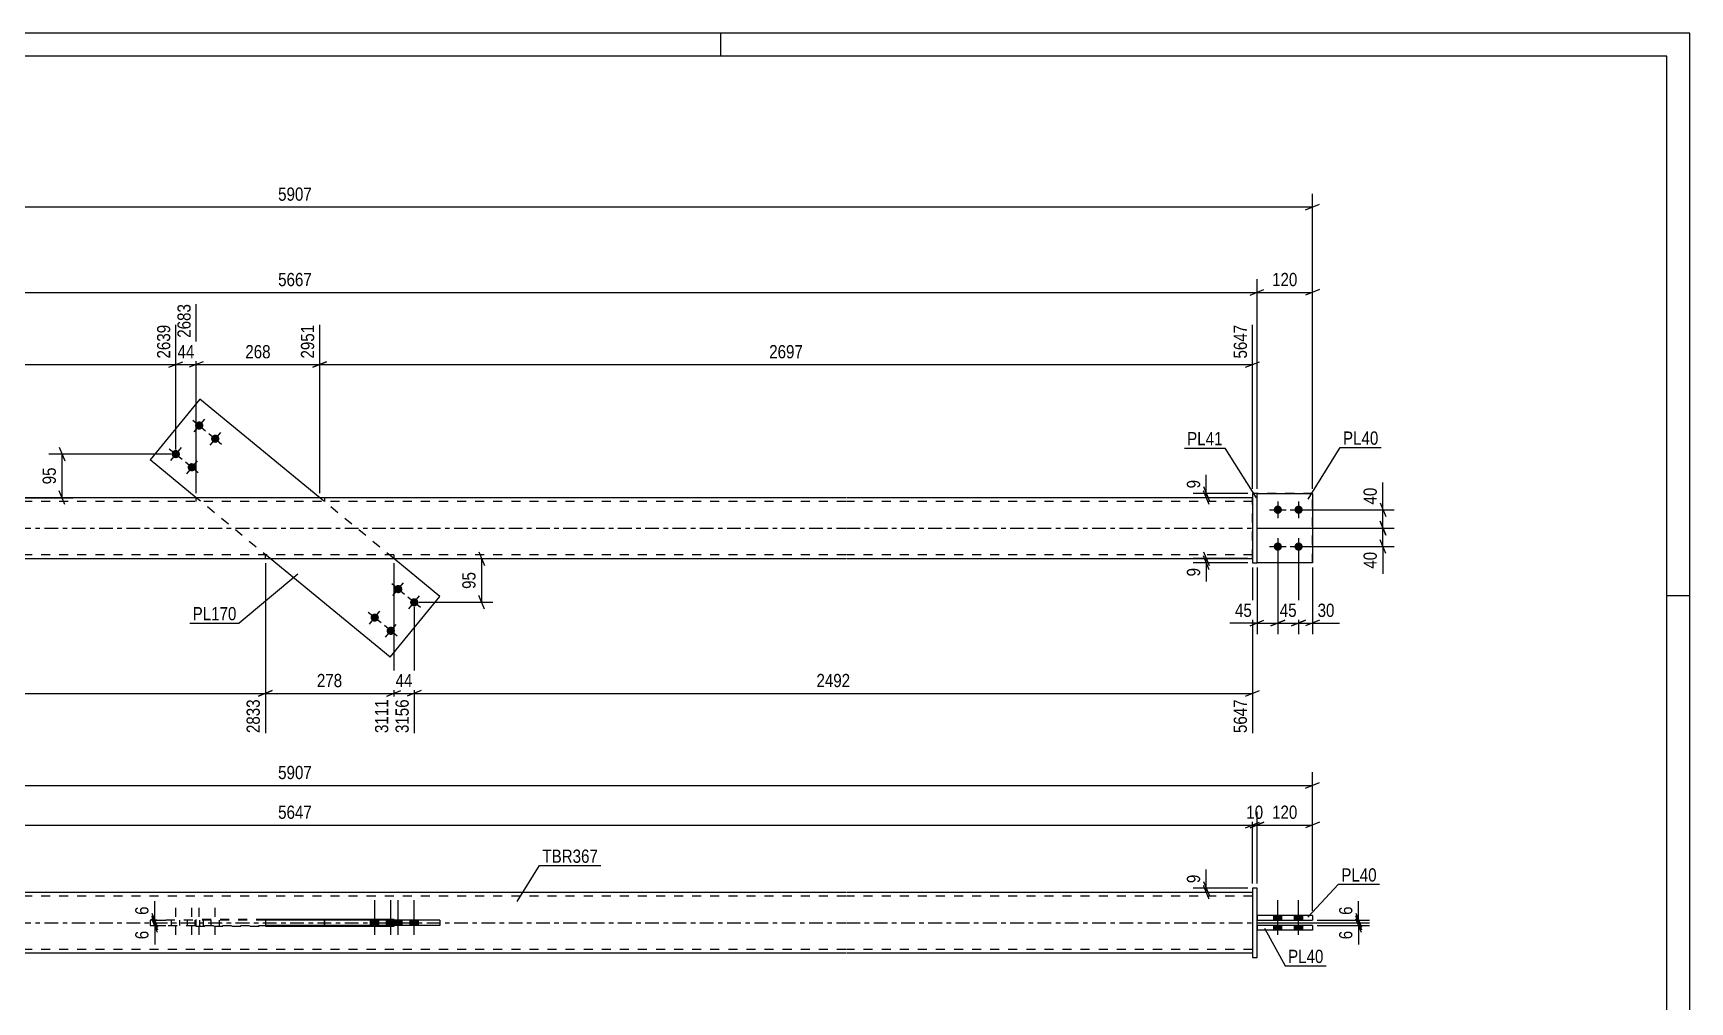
# Model space of a CAD drawing. Header units: millimetres. Extents: x 0 to 594, y 0 to 420.
# Drawn here: x 234.9 to 594, y 210 to 420 of the extents above; entities that cross this region are included whole.
import ezdxf

# ---------------------------------------------------------------- set-up
doc = ezdxf.new("R2010")
doc.units = ezdxf.units.MM
doc.linetypes.add('DXK_LINE_DOT2', pattern=[3.9198, 1.9599, -1.9599])
doc.linetypes.add('DXK_LINE_DOT3', pattern=[5.9187, 2.979, -0.9799, 0.9799, -0.9799])
doc.styles.add('Arial Narrow', font='ARIALN.TTF', dxfattribs={"height": 0.2})

# ---------------------------------------------------------------- blocks, each defined once
blk = doc.blocks.new('Unknown-580570331-1163')
at = {"color": 5, "linetype": 'Continuous'}
for p, q in [((594, 420), (0, 420)), ((384, 415), (384, 420)), ((594, 0), (594, 420)), ((589, 415), (5, 415)), ((589, 5), (589, 415)), ((594, 298), (589, 298))]:
    blk.add_line(p, q, dxfattribs=at)
blk = doc.blocks.new('Part-580570331-1994 - 1977')
at = {"color": 2, "linetype": 'Continuous'}
for p, q in [((512.2, 226.53), (500.2, 226.53)), ((500.2, 226.53), (500.2, 225.53)), ((512.2, 226.53), (512.2, 225.53)), ((512.2, 225.53), (500.2, 225.53))]:
    blk.add_line(p, q, dxfattribs=at)
blk = doc.blocks.new('Part-580570331-1989 - 1977')
at = {"color": 2, "linetype": 'Continuous'}
for p, q in [((411.1, 233.73), (172.29, 233.73)), ((499.2, 233.73), (411.2, 233.73)), ((285.27, 227.83), (285.27, 226.43)), ((313.21, 227.83), (285.27, 227.83)), ((285.27, 226.43), (313.21, 226.43)), ((298.12, 227.83), (298.12, 227.73)), ((298.12, 226.43), (298.12, 226.53)), ((313.21, 227.83), (313.21, 227.73)), ((313.21, 226.43), (313.21, 226.53)), ((411.1, 220.53), (172.29, 220.53)), ((499.2, 220.53), (411.2, 220.53))]:
    blk.add_line(p, q, dxfattribs=at)
at = {"color": 7, "linetype": 'DXK_LINE_DOT2'}
for p, q in [((499.2, 233.73), (499.2, 220.53)), ((411.1, 232.93), (172.29, 232.93)), ((499.2, 232.93), (411.2, 232.93)), ((270.18, 227.83), (270.18, 226.43)), ((285.27, 227.83), (270.18, 227.83)), ((270.18, 226.43), (285.27, 226.43)), ((298.12, 227.83), (298.12, 226.53)), ((298.12, 226.53), (298.12, 227.73)), ((313.21, 226.53), (313.21, 227.83)), ((313.21, 226.53), (313.21, 227.73)), ((411.1, 221.33), (172.29, 221.33)), ((499.2, 221.33), (411.2, 221.33))]:
    blk.add_line(p, q, dxfattribs=at)
at = {"color": 7, "linetype": 'DXK_LINE_DOT3'}
for p, q in [((172.29, 227.13), (411.1, 227.13)), ((411.2, 227.13), (499.2, 227.13))]:
    blk.add_line(p, q, dxfattribs=at)
blk = doc.blocks.new('Part-580570331-1999 - 1977')
at = {"color": 2, "linetype": 'Continuous'}
for p, q in [((500.2, 228.73), (500.2, 227.73)), ((512.2, 228.73), (500.2, 228.73)), ((500.2, 227.73), (512.2, 227.73)), ((512.2, 228.73), (512.2, 227.73))]:
    blk.add_line(p, q, dxfattribs=at)
blk = doc.blocks.new('Part-580570331-2000 - 1977')
at = {"color": 2, "linetype": 'Continuous'}
for p, q in [((499.2, 234.63), (499.2, 219.63)), ((500.2, 234.63), (499.2, 234.63)), ((500.2, 219.63), (500.2, 234.63)), ((499.2, 219.63), (500.2, 219.63))]:
    blk.add_line(p, q, dxfattribs=at)
blk = doc.blocks.new('Part-580570331-2016 - 1977')
at = {"color": 7, "linetype": 'DXK_LINE_DOT2'}
for p, q in [((285.27, 227.73), (260.29, 227.73)), ((260.29, 227.73), (260.29, 226.53)), ((260.29, 226.53), (312.3, 226.53)), ((271.09, 226.53), (271.09, 227.73))]:
    blk.add_line(p, q, dxfattribs=at)
at = {"color": 2, "linetype": 'Continuous'}
for p, q in [((323.1, 227.73), (285.27, 227.73)), ((323.1, 226.53), (285.27, 226.53)), ((312.3, 226.53), (312.3, 227.73)), ((323.1, 227.73), (323.1, 226.53))]:
    blk.add_line(p, q, dxfattribs=at)
blk = doc.blocks.new('Bolt-580570331-2017 - 1977')
at = {"linetype": 'Continuous'}
for points in [[(505.6, 228.73), (503.8, 228.73), (503.8, 227.73), (505.6, 227.73)], [(505.6, 228.73), (503.8, 228.73), (503.8, 227.73), (505.6, 227.73)], [(505.6, 226.53), (503.8, 226.53), (503.8, 225.53), (505.6, 225.53)], [(505.6, 226.53), (503.8, 226.53), (503.8, 225.53), (505.6, 225.53)], [(510.1, 228.73), (508.3, 228.73), (508.3, 227.73), (510.1, 227.73)], [(510.1, 228.73), (508.3, 228.73), (508.3, 227.73), (510.1, 227.73)], [(510.1, 226.53), (508.3, 226.53), (508.3, 225.53), (510.1, 225.53)], [(510.1, 226.53), (508.3, 226.53), (508.3, 225.53), (510.1, 225.53)]]:
    blk.add_hatch(color=1, dxfattribs=at).paths.add_polyline_path(points)
at = {"color": 1, "linetype": 'Continuous'}
for p, q in [((504.7, 224.53), (504.7, 232.03)), ((504.7, 224.53), (504.7, 232.03)), ((509.2, 224.53), (509.2, 232.03)), ((509.2, 224.53), (509.2, 232.03)), ((503.8, 227.73), (503.8, 228.73)), ((503.8, 227.73), (503.8, 228.73)), ((503.8, 225.53), (503.8, 226.53)), ((503.8, 225.53), (503.8, 226.53)), ((505.6, 227.73), (505.6, 228.73)), ((505.6, 227.73), (505.6, 228.73)), ((505.6, 225.53), (505.6, 226.53)), ((505.6, 225.53), (505.6, 226.53)), ((508.3, 227.73), (508.3, 228.73)), ((508.3, 227.73), (508.3, 228.73)), ((508.3, 225.53), (508.3, 226.53)), ((508.3, 225.53), (508.3, 226.53)), ((510.1, 227.73), (510.1, 228.73)), ((510.1, 227.73), (510.1, 228.73)), ((510.1, 225.53), (510.1, 226.53)), ((510.1, 225.53), (510.1, 226.53))]:
    blk.add_line(p, q, dxfattribs=at)
blk = doc.blocks.new('Bolt-580570331-2019 - 1977')
at = {"color": 1, "linetype": 'DXK_LINE_DOT2'}
for p, q in [((265.86, 224.53), (265.86, 232.03)), ((269.33, 224.53), (269.33, 232.03)), ((270.94, 224.53), (270.94, 232.03)), ((274.41, 224.53), (274.41, 232.03)), ((264.96, 226.53), (264.96, 227.73)), ((266.76, 226.53), (266.76, 227.73)), ((268.43, 226.53), (268.43, 227.73)), ((270.04, 226.53), (270.04, 227.73)), ((270.23, 226.53), (270.23, 227.73)), ((271.84, 226.53), (271.84, 227.73)), ((273.51, 226.53), (273.51, 227.73)), ((275.31, 226.53), (275.31, 227.73))]:
    blk.add_line(p, q, dxfattribs=at)
blk = doc.blocks.new('Bolt-580570331-2020 - 1977')
at = {"linetype": 'Continuous'}
for points in [[(308.08, 226.53), (309.88, 226.53), (309.88, 227.73), (308.08, 227.73)], [(311.55, 226.53), (313.35, 226.53), (313.35, 227.73), (311.55, 227.73)], [(313.16, 226.53), (314.96, 226.53), (314.96, 227.73), (313.16, 227.73)], [(316.64, 226.53), (318.44, 226.53), (318.44, 227.73), (316.64, 227.73)]]:
    blk.add_hatch(color=1, dxfattribs=at).paths.add_polyline_path(points)
at = {"color": 1, "linetype": 'Continuous'}
for p, q in [((308.98, 224.53), (308.98, 232.03)), ((312.45, 224.53), (312.45, 232.03)), ((314.06, 224.53), (314.06, 232.03)), ((317.54, 224.53), (317.54, 232.03)), ((308.08, 226.53), (308.08, 227.73)), ((309.88, 226.53), (309.88, 227.73)), ((311.55, 226.53), (311.55, 227.73)), ((313.16, 226.53), (313.16, 227.73)), ((313.35, 226.53), (313.35, 227.73)), ((314.96, 226.53), (314.96, 227.73)), ((316.64, 226.53), (316.64, 227.73)), ((318.44, 226.53), (318.44, 227.73))]:
    blk.add_line(p, q, dxfattribs=at)
blk = doc.blocks.new('Part-580570331-1474 - 1403')
at = {"color": 2, "linetype": 'Continuous'}
for p, q in [((499.2, 320.19), (499.2, 305.19)), ((500.2, 320.19), (499.2, 320.19)), ((500.2, 305.19), (500.2, 320.19)), ((499.2, 305.19), (500.2, 305.19))]:
    blk.add_line(p, q, dxfattribs=at)
blk = doc.blocks.new('Part-580570331-1443 - 1403')
at = {"color": 2, "linetype": 'Continuous'}
for p, q in [((411.1, 319.29), (172.29, 319.29)), ((499.2, 319.29), (411.2, 319.29)), ((172.29, 306.09), (411.1, 306.09)), ((411.2, 306.09), (499.2, 306.09))]:
    blk.add_line(p, q, dxfattribs=at)
at = {"color": 7, "linetype": 'DXK_LINE_DOT2'}
for p, q in [((411.1, 318.49), (172.29, 318.49)), ((270.18, 319.29), (270.18, 318.49)), ((298.12, 319.29), (298.12, 318.49)), ((499.2, 318.49), (411.2, 318.49)), ((499.2, 306.09), (499.2, 319.29)), ((411.1, 306.89), (172.29, 306.89)), ((285.27, 306.09), (285.27, 306.89)), ((313.21, 306.09), (313.21, 306.89)), ((499.2, 306.89), (411.2, 306.89))]:
    blk.add_line(p, q, dxfattribs=at)
at = {"color": 7, "linetype": 'DXK_LINE_DOT3'}
for p, q in [((172.29, 312.69), (411.1, 312.69)), ((411.2, 312.69), (499.2, 312.69))]:
    blk.add_line(p, q, dxfattribs=at)
blk = doc.blocks.new('Bolt-580570331-1411 - 1403')
at = {"linetype": 'Continuous'}
for points in [[(313.49, 298.78, -1), (314.63, 300.17, -1)], [(316.96, 295.92, -1), (318.11, 297.31, -1)], [(308.41, 292.6, -1), (309.55, 293.99, -1)], [(311.88, 289.74, -1), (313.03, 291.14, -1)]]:
    blk.add_hatch(color=1, dxfattribs=at).paths.add_polyline_path(points)
at = {"color": 1, "linetype": 'Continuous'}
for p, q in [((315.45, 298.33), (312.67, 300.62)), ((312.92, 298.09), (315.2, 300.87)), ((310.37, 292.15), (307.59, 294.44)), ((307.84, 291.91), (310.12, 294.69)), ((318.93, 295.48), (316.15, 297.76)), ((316.39, 295.23), (318.68, 298.01)), ((313.85, 289.3), (311.06, 291.58)), ((311.31, 289.05), (313.6, 291.83))]:
    blk.add_line(p, q, dxfattribs=at)
blk = doc.blocks.new('Part-580570331-1444 - 1403')
at = {"color": 7, "linetype": 'DXK_LINE_DOT2'}
for p, q in [((512.2, 320.19), (500.2, 320.19)), ((500.2, 305.19), (500.2, 320.19)), ((512.2, 305.19), (512.2, 320.19)), ((512.2, 305.19), (500.2, 305.19))]:
    blk.add_line(p, q, dxfattribs=at)
blk = doc.blocks.new('Bolt-580570331-1412 - 1403')
at = {"linetype": 'Continuous'}
for points in [[(271.51, 335.63, -1), (270.36, 334.24, -1)], [(274.98, 332.77, -1), (273.84, 331.38, -1)], [(266.43, 329.45, -1), (265.28, 328.06, -1)], [(269.9, 326.59, -1), (268.76, 325.2, -1)]]:
    blk.add_hatch(color=1, dxfattribs=at).paths.add_polyline_path(points)
at = {"color": 1, "linetype": 'Continuous'}
for p, q in [((269.55, 336.08), (272.33, 333.79)), ((272.08, 336.32), (269.79, 333.54)), ((273.02, 333.22), (275.8, 330.93)), ((275.56, 333.46), (273.27, 330.68)), ((264.46, 329.9), (267.25, 327.61)), ((267, 330.14), (264.71, 327.36)), ((267.94, 327.04), (270.72, 324.75)), ((270.47, 327.29), (268.19, 324.5))]:
    blk.add_line(p, q, dxfattribs=at)
blk = doc.blocks.new('Part-580570331-1459 - 1403')
at = {"color": 2, "linetype": 'Continuous'}
for p, q in [((500.2, 320.19), (512.2, 320.19)), ((512.2, 320.19), (512.2, 305.19)), ((512.2, 305.19), (500.2, 305.19))]:
    blk.add_line(p, q, dxfattribs=at)
at = {"color": 7, "linetype": 'DXK_LINE_DOT2'}
blk.add_line((500.2, 305.19), (500.2, 320.19), dxfattribs=at)
blk = doc.blocks.new('Part-580570331-1520 - 1403')
at = {"color": 2, "linetype": 'Continuous'}
for p, q in [((271.09, 340.63), (260.29, 327.5)), ((297.05, 319.29), (271.09, 340.63)), ((270.28, 319.29), (260.29, 327.5)), ((312.3, 284.74), (286.34, 306.09)), ((323.1, 297.87), (313.11, 306.09)), ((312.3, 284.74), (323.1, 297.87))]:
    blk.add_line(p, q, dxfattribs=at)
at = {"color": 7, "linetype": 'DXK_LINE_DOT2'}
for p, q in [((286.34, 306.09), (270.28, 319.29)), ((313.11, 306.09), (297.05, 319.29))]:
    blk.add_line(p, q, dxfattribs=at)
blk = doc.blocks.new('Bolt-580570331-1521 - 1403')
at = {"linetype": 'Continuous'}
for points in [[(504.7, 317.59, -1), (504.7, 315.79, -1)], [(509.2, 317.59, -1), (509.2, 315.79, -1)], [(504.7, 309.59, -1), (504.7, 307.79, -1)], [(509.2, 309.59, -1), (509.2, 307.79, -1)]]:
    blk.add_hatch(color=1, dxfattribs=at).paths.add_polyline_path(points)
at = {"color": 1, "linetype": 'Continuous'}
for p, q in [((502.9, 316.69), (506.5, 316.69)), ((504.7, 318.49), (504.7, 314.89)), ((507.4, 316.69), (511, 316.69)), ((509.2, 318.49), (509.2, 314.89)), ((504.7, 310.49), (504.7, 306.89)), ((509.2, 310.49), (509.2, 306.89)), ((502.9, 308.69), (506.5, 308.69)), ((507.4, 308.69), (511, 308.69))]:
    blk.add_line(p, q, dxfattribs=at)
blk = doc.blocks.new('StraightDimension-580570331-2051 - 1977')
at = {"color": 7, "linetype": 'Continuous'}
for p, q in [((500.2, 227.13), (524.6, 227.13)), ((513.2, 226.53), (524.6, 226.53)), ((521.6, 228.63), (522.8, 225.63)), ((522.8, 225.03), (521.6, 228.03)), ((522.2, 226.53), (522.2, 227.13))]:
    blk.add_line(p, q, dxfattribs=at)
at = {"color": 0}
blk.add_wipeout([(521.45, 226), (517.25, 226), (517.25, 222.97), (521.45, 222.97)], dxfattribs=at)
at = {"color": 7, "linetype": 'Continuous'}
blk.add_line((522.2, 226.53), (522.2, 222.45), dxfattribs=at)
blk.add_line((522.2, 226.53), (522.2, 222.45), dxfattribs=at)
at = {"color": 3, "style": 'Arial Narrow'}
blk.add_text('6', height=2.86, rotation=90.0002, dxfattribs=at).set_placement((520.85, 223.57))
blk = doc.blocks.new('StraightDimension-580570331-2042 - 1977')
at = {"color": 7, "linetype": 'Continuous'}
for p, q in [((260.69, 228.63), (261.89, 225.63)), ((261.89, 225.03), (260.69, 228.03)), ((261.29, 226.53), (261.29, 227.13)), ((261.29, 227.13), (263.69, 227.13)), ((261.29, 226.53), (263.69, 226.53))]:
    blk.add_line(p, q, dxfattribs=at)
at = {"color": 0}
blk.add_wipeout([(260.54, 226), (256.34, 226), (256.34, 222.97), (260.54, 222.97)], dxfattribs=at)
at = {"color": 7, "linetype": 'Continuous'}
blk.add_line((261.29, 226.53), (261.29, 222.45), dxfattribs=at)
blk.add_line((261.29, 226.53), (261.29, 222.45), dxfattribs=at)
at = {"color": 3, "style": 'Arial Narrow'}
blk.add_text('6', height=2.86, rotation=90.0002, dxfattribs=at).set_placement((259.94, 223.57))
blk = doc.blocks.new('StraightDimension-580570331-2133 - 1977')
at = {"color": 7, "linetype": 'Continuous'}
for p, q in [((84.19, 248.33), (499.2, 248.33)), ((497.7, 247.73), (500.7, 248.93)), ((499.2, 235.63), (499.2, 251.18))]:
    blk.add_line(p, q, dxfattribs=at)
at = {"color": 0}
blk.add_wipeout([(295.95, 249.08), (295.95, 253.28), (287.44, 253.28), (287.44, 249.08)], dxfattribs=at)
at = {"color": 3, "style": 'Arial Narrow'}
blk.add_text('5647', height=2.863, dxfattribs=at).set_placement((288.04, 249.68))
blk = doc.blocks.new('StraightDimension-580570331-2064 - 1977')
at = {"color": 7, "linetype": 'Continuous'}
for p, q in [((500.2, 227.13), (524.6, 227.13)), ((513.2, 227.73), (524.6, 227.73)), ((521.6, 229.23), (522.8, 226.23)), ((522.8, 225.63), (521.6, 228.63)), ((522.2, 227.13), (522.2, 227.73))]:
    blk.add_line(p, q, dxfattribs=at)
at = {"color": 0}
blk.add_wipeout([(521.45, 231.28), (517.25, 231.28), (517.25, 228.25), (521.45, 228.25)], dxfattribs=at)
at = {"color": 7, "linetype": 'Continuous'}
blk.add_line((522.2, 227.73), (522.2, 231.81), dxfattribs=at)
blk.add_line((522.2, 227.73), (522.2, 231.81), dxfattribs=at)
at = {"color": 3, "style": 'Arial Narrow'}
blk.add_text('6', height=2.86, rotation=90.0002, dxfattribs=at).set_placement((520.85, 228.85))
blk = doc.blocks.new('StraightDimension-580570331-2046 - 1977')
at = {"color": 7, "linetype": 'Continuous'}
for p, q in [((260.69, 229.23), (261.89, 226.23)), ((261.89, 225.63), (260.69, 228.63)), ((261.29, 227.13), (261.29, 227.73)), ((261.29, 227.73), (263.69, 227.73)), ((261.29, 227.13), (263.69, 227.13))]:
    blk.add_line(p, q, dxfattribs=at)
at = {"color": 0}
blk.add_wipeout([(260.54, 231.28), (256.34, 231.28), (256.34, 228.25), (260.54, 228.25)], dxfattribs=at)
at = {"color": 7, "linetype": 'Continuous'}
blk.add_line((261.29, 227.73), (261.29, 231.81), dxfattribs=at)
blk.add_line((261.29, 227.73), (261.29, 231.81), dxfattribs=at)
at = {"color": 3, "style": 'Arial Narrow'}
blk.add_text('6', height=2.86, rotation=90.0002, dxfattribs=at).set_placement((259.94, 228.85))
blk = doc.blocks.new('StraightDimension-580570331-2105 - 1977')
at = {"color": 7, "linetype": 'Continuous'}
for p, q in [((498.2, 234.63), (486.35, 234.63)), ((498.2, 233.73), (486.35, 233.73)), ((488.6, 236.13), (489.8, 233.13)), ((489.8, 232.23), (488.6, 235.23)), ((489.2, 233.73), (489.2, 234.63))]:
    blk.add_line(p, q, dxfattribs=at)
at = {"color": 0}
blk.add_wipeout([(488.45, 238.18), (484.25, 238.18), (484.25, 235.15), (488.45, 235.15)], dxfattribs=at)
at = {"color": 7, "linetype": 'Continuous'}
blk.add_line((489.2, 234.63), (489.2, 238.71), dxfattribs=at)
blk.add_line((489.2, 234.63), (489.2, 238.71), dxfattribs=at)
at = {"color": 3, "style": 'Arial Narrow'}
blk.add_text('9', height=2.86, rotation=90.0002, dxfattribs=at).set_placement((487.85, 235.75))
blk = doc.blocks.new('StraightDimension-580570331-2141 - 1977')
at = {"color": 7, "linetype": 'Continuous'}
for p, q in [((497.7, 247.73), (500.7, 248.93)), ((501.7, 248.93), (498.7, 247.73)), ((499.2, 235.63), (499.2, 251.18)), ((499.2, 248.33), (500.2, 248.33)), ((500.2, 235.63), (500.2, 251.18))]:
    blk.add_line(p, q, dxfattribs=at)
at = {"color": 0}
blk.add_wipeout([(502.13, 249.08), (502.13, 253.28), (497.27, 253.28), (497.27, 249.08)], dxfattribs=at)
at = {"color": 3, "style": 'Arial Narrow'}
blk.add_text('10', height=2.863, dxfattribs=at).set_placement((497.87, 249.68))
blk = doc.blocks.new('StraightDimension-580570331-2150 - 1977')
at = {"color": 7, "linetype": 'Continuous'}
for p, q in [((498.7, 247.73), (501.7, 248.93)), ((500.2, 235.63), (500.2, 251.18)), ((500.2, 248.33), (512.2, 248.33)), ((513.7, 248.93), (510.7, 247.73)), ((512.2, 229.73), (512.2, 251.18))]:
    blk.add_line(p, q, dxfattribs=at)
at = {"color": 0}
blk.add_wipeout([(509.54, 249.08), (509.54, 253.28), (502.85, 253.28), (502.85, 249.08)], dxfattribs=at)
at = {"color": 3, "style": 'Arial Narrow'}
blk.add_text('120', height=2.863, dxfattribs=at).set_placement((503.45, 249.68))
blk = doc.blocks.new('StraightDimension-580570331-2170 - 1977')
at = {"color": 7, "linetype": 'Continuous'}
for p, q in [((512.2, 229.73), (512.2, 259.79)), ((71.19, 256.94), (512.2, 256.94)), ((510.7, 256.34), (513.7, 257.54))]:
    blk.add_line(p, q, dxfattribs=at)
at = {"color": 0}
blk.add_wipeout([(295.95, 257.69), (295.95, 261.89), (287.44, 261.89), (287.44, 257.69)], dxfattribs=at)
at = {"color": 3, "style": 'Arial Narrow'}
blk.add_text('5907', height=2.863, dxfattribs=at).set_placement((288.04, 258.29))
blk = doc.blocks.new('StraightDimension-580570331-1813 - 1403')
at = {"color": 7, "linetype": 'Continuous'}
for p, q in [((500.2, 312.69), (529.89, 312.69)), ((526.89, 314.19), (528.09, 311.19)), ((527.49, 308.69), (527.49, 312.69)), ((528.09, 307.19), (526.89, 310.19)), ((510.2, 308.69), (529.89, 308.69))]:
    blk.add_line(p, q, dxfattribs=at)
at = {"color": 0}
blk.add_wipeout([(526.74, 308.16), (522.54, 308.16), (522.54, 303.3), (526.74, 303.3)], dxfattribs=at)
at = {"color": 7, "linetype": 'Continuous'}
blk.add_line((527.49, 308.69), (527.49, 302.78), dxfattribs=at)
blk.add_line((527.49, 308.69), (527.49, 302.78), dxfattribs=at)
at = {"color": 3, "style": 'Arial Narrow'}
blk.add_text('40', height=2.863, rotation=90.0002, dxfattribs=at).set_placement((526.14, 303.9))
blk = doc.blocks.new('StraightDimension-580570331-2890 - 1403')
at = {"color": 7, "linetype": 'Continuous'}
for p, q in [((270.28, 320.29), (270.28, 361.27)), ((297.05, 320.29), (297.05, 356.77)), ((271.78, 348.76), (268.78, 347.56)), ((295.55, 347.56), (298.55, 348.76)), ((270.28, 348.16), (297.05, 348.16))]:
    blk.add_line(p, q, dxfattribs=at)
at = {"color": 0, "linetype": 'Continuous'}
blk.add_wipeout([(296.45, 357.37), (292.25, 357.37), (292.25, 348.86), (296.45, 348.86)], dxfattribs=at)
at = {"color": 0}
blk.add_wipeout([(287.01, 348.91), (287.01, 353.11), (280.33, 353.11), (280.33, 348.91)], dxfattribs=at)
at = {"color": 3, "linetype": 'Continuous', "style": 'Arial Narrow'}
blk.add_text('2951', height=2.863, rotation=90.0002, dxfattribs=at).set_placement((295.85, 349.46))
at = {"color": 3, "style": 'Arial Narrow'}
blk.add_text('268', height=2.863, dxfattribs=at).set_placement((280.93, 349.51))
blk = doc.blocks.new('StraightDimension-580570331-1876 - 1403')
at = {"color": 7, "linetype": 'Continuous'}
for p, q in [((509.2, 307.69), (509.2, 289.71)), ((512.2, 304.19), (512.2, 289.71)), ((507.7, 291.51), (510.7, 292.71)), ((509.2, 292.11), (512.2, 292.11)), ((513.7, 292.71), (510.7, 291.51))]:
    blk.add_line(p, q, dxfattribs=at)
at = {"color": 0}
blk.add_wipeout([(517.58, 292.86), (517.58, 297.06), (512.72, 297.06), (512.72, 292.86)], dxfattribs=at)
at = {"color": 7, "linetype": 'Continuous'}
blk.add_line((512.2, 292.11), (518.1, 292.11), dxfattribs=at)
blk.add_line((512.2, 292.11), (518.1, 292.11), dxfattribs=at)
at = {"color": 3, "style": 'Arial Narrow'}
blk.add_text('30', height=2.863, dxfattribs=at).set_placement((513.32, 293.46))
blk = doc.blocks.new('StraightDimension-580570331-2997 - 1403')
at = {"color": 7, "linetype": 'Continuous'}
for p, q in [((84.19, 305.09), (84.19, 273.76)), ((285.27, 305.09), (285.27, 268.27)), ((85.69, 277.48), (82.69, 276.28)), ((84.19, 276.88), (285.27, 276.88)), ((283.77, 276.28), (286.77, 277.48))]:
    blk.add_line(p, q, dxfattribs=at)
at = {"color": 0}
blk.add_wipeout([(188.99, 277.63), (188.99, 281.83), (180.47, 281.83), (180.47, 277.63)], dxfattribs=at)
at = {"color": 0, "linetype": 'Continuous'}
for points in [[(83.59, 276.18), (79.39, 276.18), (79.39, 273.16), (83.59, 273.16)], [(284.67, 276.18), (280.47, 276.18), (280.47, 267.67), (284.67, 267.67)]]:
    blk.add_wipeout(points, dxfattribs=at)
at = {"color": 3, "style": 'Arial Narrow'}
blk.add_text('2833', height=2.863, dxfattribs=at).set_placement((181.07, 278.23))
at = {"color": 3, "linetype": 'Continuous', "style": 'Arial Narrow'}
for s, height, p in [('0', 2.86, (82.99, 273.76)), ('2833', 2.863, (284.07, 268.27))]:
    blk.add_text(s, height=height, rotation=90.0002, dxfattribs=at).set_placement(p)
blk = doc.blocks.new('StraightDimension-580570331-1651 - 1403')
at = {"color": 7, "linetype": 'Continuous'}
for p, q in [((512.2, 321.19), (512.2, 385.17)), ((71.19, 382.32), (512.2, 382.32)), ((510.7, 381.72), (513.7, 382.92))]:
    blk.add_line(p, q, dxfattribs=at)
at = {"color": 0}
blk.add_wipeout([(295.95, 383.07), (295.95, 387.27), (287.44, 387.27), (287.44, 383.07)], dxfattribs=at)
at = {"color": 3, "style": 'Arial Narrow'}
blk.add_text('5907', height=2.863, dxfattribs=at).set_placement((288.04, 383.67))
blk = doc.blocks.new('StraightDimension-580570331-1603 - 1403')
at = {"color": 7, "linetype": 'Continuous'}
for p, q in [((500.2, 321.19), (500.2, 366.65)), ((83.19, 363.8), (500.2, 363.8)), ((498.7, 363.2), (501.7, 364.4))]:
    blk.add_line(p, q, dxfattribs=at)
at = {"color": 0}
blk.add_wipeout([(295.95, 364.55), (295.95, 368.75), (287.44, 368.75), (287.44, 364.55)], dxfattribs=at)
at = {"color": 3, "style": 'Arial Narrow'}
blk.add_text('5667', height=2.863, dxfattribs=at).set_placement((288.04, 365.15))
blk = doc.blocks.new('StraightDimension-580570331-1553 - 1403')
at = {"color": 7, "linetype": 'Continuous'}
for p, q in [((251.95, 306.09), (334.57, 306.09)), ((331.57, 307.59), (332.77, 304.59)), ((332.17, 296.62), (332.17, 306.09)), ((332.77, 295.12), (331.57, 298.12)), ((318.54, 296.62), (334.57, 296.62))]:
    blk.add_line(p, q, dxfattribs=at)
at = {"color": 0}
blk.add_wipeout([(331.42, 303.78), (327.22, 303.78), (327.22, 298.92), (331.42, 298.92)], dxfattribs=at)
at = {"color": 3, "style": 'Arial Narrow'}
blk.add_text('95', height=2.863, rotation=90.0002, dxfattribs=at).set_placement((330.82, 299.52))
blk = doc.blocks.new('StraightDimension-580570331-2994 - 1403')
at = {"color": 7, "linetype": 'Continuous'}
for p, q in [((499.2, 304.19), (499.2, 268.27)), ((317.54, 295.62), (317.54, 268.27)), ((319.04, 277.48), (316.04, 276.28)), ((317.54, 276.88), (499.2, 276.88)), ((497.7, 276.28), (500.7, 277.48))]:
    blk.add_line(p, q, dxfattribs=at)
at = {"color": 0}
blk.add_wipeout([(412.62, 277.63), (412.62, 281.83), (404.11, 281.83), (404.11, 277.63)], dxfattribs=at)
at = {"color": 0, "linetype": 'Continuous'}
blk.add_wipeout([(498.6, 276.18), (494.4, 276.18), (494.4, 267.67), (498.6, 267.67)], dxfattribs=at)
at = {"color": 3, "style": 'Arial Narrow'}
blk.add_text('2492', height=2.863, dxfattribs=at).set_placement((404.71, 278.23))
at = {"color": 3, "linetype": 'Continuous', "style": 'Arial Narrow'}
blk.add_text('5647', height=2.863, rotation=90.0002, dxfattribs=at).set_placement((498, 268.27))
blk = doc.blocks.new('StraightDimension-580570331-1628 - 1403')
at = {"color": 7, "linetype": 'Continuous'}
for p, q in [((500.2, 321.19), (500.2, 366.65)), ((512.2, 321.19), (512.2, 366.65)), ((498.7, 363.2), (501.7, 364.4)), ((500.2, 363.8), (512.2, 363.8)), ((513.7, 364.4), (510.7, 363.2))]:
    blk.add_line(p, q, dxfattribs=at)
at = {"color": 0}
blk.add_wipeout([(509.54, 364.55), (509.54, 368.75), (502.85, 368.75), (502.85, 364.55)], dxfattribs=at)
at = {"color": 3, "style": 'Arial Narrow'}
blk.add_text('120', height=2.863, dxfattribs=at).set_placement((503.45, 365.15))
blk = doc.blocks.new('StraightDimension-580570331-1724 - 1403')
at = {"color": 7, "linetype": 'Continuous'}
for p, q in [((264.86, 328.75), (238.36, 328.75)), ((240.61, 330.25), (241.81, 327.25)), ((241.21, 319.29), (241.21, 328.75)), ((241.81, 317.79), (240.61, 320.79)), ((186.03, 319.29), (243.61, 319.29))]:
    blk.add_line(p, q, dxfattribs=at)
at = {"color": 0}
blk.add_wipeout([(240.46, 326.45), (236.26, 326.45), (236.26, 321.59), (240.46, 321.59)], dxfattribs=at)
at = {"color": 3, "style": 'Arial Narrow'}
blk.add_text('95', height=2.863, rotation=90.0002, dxfattribs=at).set_placement((239.86, 322.19))
blk = doc.blocks.new('StraightDimension-580570331-1798 - 1403')
at = {"color": 7, "linetype": 'Continuous'}
for p, q in [((510.2, 316.69), (529.89, 316.69)), ((526.89, 318.19), (528.09, 315.19)), ((527.49, 312.69), (527.49, 316.69)), ((500.2, 312.69), (529.89, 312.69)), ((528.09, 311.19), (526.89, 314.19))]:
    blk.add_line(p, q, dxfattribs=at)
at = {"color": 0}
blk.add_wipeout([(526.74, 322.07), (522.54, 322.07), (522.54, 317.21), (526.74, 317.21)], dxfattribs=at)
at = {"color": 7, "linetype": 'Continuous'}
blk.add_line((527.49, 316.69), (527.49, 322.59), dxfattribs=at)
blk.add_line((527.49, 316.69), (527.49, 322.59), dxfattribs=at)
at = {"color": 3, "style": 'Arial Narrow'}
blk.add_text('40', height=2.863, rotation=90.0002, dxfattribs=at).set_placement((526.14, 317.81))
blk = doc.blocks.new('StraightDimension-580570331-2891 - 1403')
at = {"color": 7, "linetype": 'Continuous'}
for p, q in [((270.28, 320.29), (270.28, 361.27)), ((265.86, 329.75), (265.86, 356.77)), ((264.36, 347.56), (267.36, 348.76)), ((271.78, 348.76), (268.78, 347.56)), ((265.86, 348.16), (270.28, 348.16))]:
    blk.add_line(p, q, dxfattribs=at)
at = {"color": 0}
blk.add_wipeout([(270.5, 348.91), (270.5, 353.11), (265.64, 353.11), (265.64, 348.91)], dxfattribs=at)
at = {"color": 0, "linetype": 'Continuous'}
blk.add_wipeout([(269.68, 361.87), (265.48, 361.87), (265.48, 353.36), (269.68, 353.36)], dxfattribs=at)
at = {"color": 3, "linetype": 'Continuous', "style": 'Arial Narrow'}
blk.add_text('2683', height=2.863, rotation=90.0002, dxfattribs=at).set_placement((269.08, 353.96))
at = {"color": 3, "style": 'Arial Narrow'}
blk.add_text('44', height=2.863, dxfattribs=at).set_placement((266.24, 349.51))
blk = doc.blocks.new('StraightDimension-580570331-1895 - 1403')
at = {"color": 7, "linetype": 'Continuous'}
for p, q in [((504.7, 307.69), (504.7, 289.71)), ((509.2, 307.69), (509.2, 289.71)), ((503.2, 291.51), (506.2, 292.71)), ((504.7, 292.11), (509.2, 292.11)), ((510.7, 292.71), (507.7, 291.51))]:
    blk.add_line(p, q, dxfattribs=at)
at = {"color": 0}
blk.add_wipeout([(509.38, 292.86), (509.38, 297.06), (504.52, 297.06), (504.52, 292.86)], dxfattribs=at)
at = {"color": 3, "style": 'Arial Narrow'}
blk.add_text('45', height=2.863, dxfattribs=at).set_placement((505.12, 293.46))
blk = doc.blocks.new('StraightDimension-580570331-1911 - 1403')
at = {"color": 7, "linetype": 'Continuous'}
for p, q in [((504.7, 307.69), (504.7, 289.71)), ((500.2, 304.19), (500.2, 289.71)), ((498.7, 291.51), (501.7, 292.71)), ((500.2, 292.11), (504.7, 292.11)), ((506.2, 292.71), (503.2, 291.51))]:
    blk.add_line(p, q, dxfattribs=at)
at = {"color": 0}
blk.add_wipeout([(499.67, 292.86), (499.67, 297.06), (494.82, 297.06), (494.82, 292.86)], dxfattribs=at)
at = {"color": 7, "linetype": 'Continuous'}
blk.add_line((500.2, 292.11), (494.29, 292.11), dxfattribs=at)
blk.add_line((500.2, 292.11), (494.29, 292.11), dxfattribs=at)
at = {"color": 3, "style": 'Arial Narrow'}
blk.add_text('45', height=2.863, dxfattribs=at).set_placement((495.42, 293.46))
blk = doc.blocks.new('StraightDimension-580570331-1961 - 1403')
at = {"color": 7, "linetype": 'Continuous'}
for p, q in [((498.2, 306.09), (486.35, 306.09)), ((488.6, 307.59), (489.8, 304.59)), ((489.8, 303.69), (488.6, 306.69)), ((489.2, 305.19), (489.2, 306.09)), ((498.2, 305.19), (486.35, 305.19))]:
    blk.add_line(p, q, dxfattribs=at)
at = {"color": 0}
blk.add_wipeout([(488.45, 304.66), (484.25, 304.66), (484.25, 301.63), (488.45, 301.63)], dxfattribs=at)
at = {"color": 7, "linetype": 'Continuous'}
blk.add_line((489.2, 305.19), (489.2, 301.11), dxfattribs=at)
blk.add_line((489.2, 305.19), (489.2, 301.11), dxfattribs=at)
at = {"color": 3, "style": 'Arial Narrow'}
blk.add_text('9', height=2.86, rotation=90.0002, dxfattribs=at).set_placement((487.85, 302.23))
blk = doc.blocks.new('StraightDimension-580570331-2996 - 1403')
at = {"color": 7, "linetype": 'Continuous'}
for p, q in [((285.27, 305.09), (285.27, 268.27)), ((313.11, 305.09), (313.11, 268.27)), ((286.77, 277.48), (283.77, 276.28)), ((285.27, 276.88), (313.11, 276.88)), ((311.61, 276.28), (314.61, 277.48))]:
    blk.add_line(p, q, dxfattribs=at)
at = {"color": 0}
blk.add_wipeout([(302.53, 277.63), (302.53, 281.83), (295.84, 281.83), (295.84, 277.63)], dxfattribs=at)
at = {"color": 0, "linetype": 'Continuous'}
blk.add_wipeout([(312.51, 276.18), (308.31, 276.18), (308.31, 267.67), (312.51, 267.67)], dxfattribs=at)
at = {"color": 3, "style": 'Arial Narrow'}
blk.add_text('278', height=2.863, dxfattribs=at).set_placement((296.44, 278.23))
at = {"color": 3, "linetype": 'Continuous', "style": 'Arial Narrow'}
blk.add_text('3111', height=2.863, rotation=90.0002, dxfattribs=at).set_placement((311.91, 268.27))
blk = doc.blocks.new('StraightDimension-580570331-1968 - 1403')
at = {"color": 7, "linetype": 'Continuous'}
for p, q in [((498.2, 320.19), (486.35, 320.19)), ((488.6, 321.69), (489.8, 318.69)), ((489.8, 317.79), (488.6, 320.79)), ((489.2, 319.29), (489.2, 320.19)), ((498.2, 319.29), (486.35, 319.29))]:
    blk.add_line(p, q, dxfattribs=at)
at = {"color": 0}
blk.add_wipeout([(488.45, 323.74), (484.25, 323.74), (484.25, 320.71), (488.45, 320.71)], dxfattribs=at)
at = {"color": 7, "linetype": 'Continuous'}
blk.add_line((489.2, 320.19), (489.2, 324.26), dxfattribs=at)
blk.add_line((489.2, 320.19), (489.2, 324.26), dxfattribs=at)
at = {"color": 3, "style": 'Arial Narrow'}
blk.add_text('9', height=2.86, rotation=90.0002, dxfattribs=at).set_placement((487.85, 321.31))
blk = doc.blocks.new('StraightDimension-580570331-2889 - 1403')
at = {"color": 7, "linetype": 'Continuous'}
for p, q in [((297.05, 320.29), (297.05, 356.77)), ((499.2, 321.19), (499.2, 356.77)), ((298.55, 348.76), (295.55, 347.56)), ((497.7, 347.56), (500.7, 348.76)), ((297.05, 348.16), (499.2, 348.16))]:
    blk.add_line(p, q, dxfattribs=at)
at = {"color": 0, "linetype": 'Continuous'}
blk.add_wipeout([(498.6, 357.37), (494.4, 357.37), (494.4, 348.86), (498.6, 348.86)], dxfattribs=at)
at = {"color": 0}
blk.add_wipeout([(402.38, 348.91), (402.38, 353.11), (393.87, 353.11), (393.87, 348.91)], dxfattribs=at)
at = {"color": 3, "linetype": 'Continuous', "style": 'Arial Narrow'}
blk.add_text('5647', height=2.863, rotation=90.0002, dxfattribs=at).set_placement((498, 349.46))
at = {"color": 3, "style": 'Arial Narrow'}
blk.add_text('2697', height=2.863, dxfattribs=at).set_placement((394.47, 349.51))
blk = doc.blocks.new('StraightDimension-580570331-2892 - 1403')
at = {"color": 7, "linetype": 'Continuous'}
for p, q in [((265.86, 329.75), (265.86, 356.77)), ((85.69, 348.76), (82.69, 347.56)), ((84.19, 321.19), (84.19, 351.29)), ((264.36, 347.56), (267.36, 348.76)), ((84.19, 348.16), (265.86, 348.16))]:
    blk.add_line(p, q, dxfattribs=at)
at = {"color": 0, "linetype": 'Continuous'}
for points in [[(265.26, 357.37), (261.06, 357.37), (261.06, 348.86), (265.26, 348.86)], [(83.59, 351.89), (79.39, 351.89), (79.39, 348.86), (83.59, 348.86)]]:
    blk.add_wipeout(points, dxfattribs=at)
at = {"color": 0}
blk.add_wipeout([(179.28, 348.91), (179.28, 353.11), (170.77, 353.11), (170.77, 348.91)], dxfattribs=at)
at = {"color": 3, "linetype": 'Continuous', "style": 'Arial Narrow'}
for s, height, p in [('2639', 2.863, (264.66, 349.46)), ('0', 2.86, (82.99, 349.46))]:
    blk.add_text(s, height=height, rotation=90.0002, dxfattribs=at).set_placement(p)
at = {"color": 3, "style": 'Arial Narrow'}
blk.add_text('2639', height=2.863, dxfattribs=at).set_placement((171.37, 349.51))
blk = doc.blocks.new('StraightDimension-580570331-2995 - 1403')
at = {"color": 7, "linetype": 'Continuous'}
for p, q in [((313.11, 305.09), (313.11, 268.27)), ((317.54, 295.62), (317.54, 268.27)), ((311.61, 276.28), (314.61, 277.48)), ((313.11, 276.88), (317.54, 276.88)), ((319.04, 277.48), (316.04, 276.28))]:
    blk.add_line(p, q, dxfattribs=at)
at = {"color": 0}
blk.add_wipeout([(317.75, 277.63), (317.75, 281.83), (312.89, 281.83), (312.89, 277.63)], dxfattribs=at)
at = {"color": 3, "style": 'Arial Narrow'}
blk.add_text('44', height=2.863, dxfattribs=at).set_placement((313.49, 278.23))
at = {"color": 0, "linetype": 'Continuous'}
blk.add_wipeout([(316.94, 276.18), (312.74, 276.18), (312.74, 267.67), (316.94, 267.67)], dxfattribs=at)
at = {"color": 3, "linetype": 'Continuous', "style": 'Arial Narrow'}
blk.add_text('3156', height=2.863, rotation=90.0002, dxfattribs=at).set_placement((316.34, 268.27))
blk = doc.blocks.new('Mark-580570331-1995 - 1977')
at = {"color": 0}
blk.add_wipeout([(526.13, 236.09), (526.13, 239.09), (518.45, 239.09), (518.45, 236.09)], dxfattribs=at)
blk.add_wipeout([(526.13, 236.09), (526.13, 239.09), (518.45, 239.09), (518.45, 236.09)], dxfattribs=at)
at = {"color": 30, "linetype": 'Continuous'}
for p, q in [((511.17, 228.38), (517.85, 235.49)), ((517.85, 235.49), (526.73, 235.49))]:
    blk.add_line(p, q, dxfattribs=at)
at = {"color": 3, "style": 'Arial Narrow'}
blk.add_text('PL40', height=2.863, dxfattribs=at).set_placement((518.45, 236.09))
blk = doc.blocks.new('Mark-580570331-1985 - 1977')
at = {"color": 0}
blk.add_wipeout([(357.36, 240.15), (357.36, 243.15), (345.31, 243.15), (345.31, 240.15)], dxfattribs=at)
blk.add_wipeout([(357.36, 240.15), (357.36, 243.15), (345.31, 243.15), (345.31, 240.15)], dxfattribs=at)
at = {"color": 30, "linetype": 'Continuous'}
for p, q in [((339.88, 231.73), (344.71, 239.55)), ((344.71, 239.55), (357.96, 239.55))]:
    blk.add_line(p, q, dxfattribs=at)
at = {"color": 3, "style": 'Arial Narrow'}
blk.add_text('TBR367', height=2.863, dxfattribs=at).set_placement((345.31, 240.15))
blk = doc.blocks.new('Mark-580570331-1990 - 1977')
at = {"color": 0}
blk.add_wipeout([(514.6, 218.43), (514.6, 221.43), (506.92, 221.43), (506.92, 218.43)], dxfattribs=at)
blk.add_wipeout([(514.6, 218.43), (514.6, 221.43), (506.92, 221.43), (506.92, 218.43)], dxfattribs=at)
at = {"color": 30, "linetype": 'Continuous'}
for p, q in [((501.8, 226), (506.32, 217.83)), ((506.32, 217.83), (515.2, 217.83))]:
    blk.add_line(p, q, dxfattribs=at)
at = {"color": 3, "style": 'Arial Narrow'}
blk.add_text('PL40', height=2.863, dxfattribs=at).set_placement((506.92, 218.43))
blk = doc.blocks.new('Mark-580570331-1455 - 1403')
at = {"color": 0}
blk.add_wipeout([(526.5, 330.78), (526.5, 333.78), (518.82, 333.78), (518.82, 330.78)], dxfattribs=at)
blk.add_wipeout([(526.5, 330.78), (526.5, 333.78), (518.82, 333.78), (518.82, 330.78)], dxfattribs=at)
at = {"color": 30, "linetype": 'Continuous'}
for p, q in [((511.3, 318.99), (518.22, 330.18)), ((518.22, 330.18), (527.1, 330.18))]:
    blk.add_line(p, q, dxfattribs=at)
at = {"color": 3, "style": 'Arial Narrow'}
blk.add_text('PL40', height=2.863, dxfattribs=at).set_placement((518.82, 330.78))
blk = doc.blocks.new('Mark-580570331-1470 - 1403')
at = {"color": 0}
blk.add_wipeout([(492.72, 330.66), (492.72, 333.66), (485.05, 333.66), (485.05, 330.66)], dxfattribs=at)
blk.add_wipeout([(492.72, 330.66), (492.72, 333.66), (485.05, 333.66), (485.05, 330.66)], dxfattribs=at)
at = {"color": 30, "linetype": 'Continuous'}
for p in [(484.45, 330.06), (500.06, 319.26)]:
    blk.add_line(p, (493.32, 330.06), dxfattribs=at)
at = {"color": 3, "style": 'Arial Narrow'}
blk.add_text('PL41', height=2.863, dxfattribs=at).set_placement((485.05, 330.66))
blk = doc.blocks.new('Mark-580570331-1516 - 1403')
at = {"color": 0}
blk.add_wipeout([(279.01, 292.72), (279.01, 295.72), (269.51, 295.72), (269.51, 292.72)], dxfattribs=at)
blk.add_wipeout([(279.01, 292.72), (279.01, 295.72), (269.51, 295.72), (269.51, 292.72)], dxfattribs=at)
at = {"color": 30, "linetype": 'Continuous'}
for p in [(292.34, 302.73), (268.91, 292.12)]:
    blk.add_line(p, (279.61, 292.12), dxfattribs=at)
at = {"color": 3, "style": 'Arial Narrow'}
blk.add_text('PL170', height=2.863, dxfattribs=at).set_placement((269.51, 292.72))

msp = doc.modelspace()

# ---------------------------------------------------------------- block references
for name in ['Unknown-580570331-1163', 'Part-580570331-1520 - 1403', 'Bolt-580570331-1412 - 1403', 'Part-580570331-1474 - 1403', 'Part-580570331-1444 - 1403', 'Part-580570331-1459 - 1403', 'Part-580570331-1443 - 1403', 'Bolt-580570331-1521 - 1403', 'Bolt-580570331-1411 - 1403', 'Part-580570331-1989 - 1977', 'Part-580570331-2000 - 1977', 'Bolt-580570331-2019 - 1977', 'Bolt-580570331-2020 - 1977', 'Bolt-580570331-2017 - 1977', 'Part-580570331-2016 - 1977', 'Part-580570331-1999 - 1977', 'Part-580570331-1994 - 1977']:
    msp.add_blockref(name, (0, 0))

# ---------------------------------------------------------------- next in the draw order: block references
for name in ['StraightDimension-580570331-2890 - 1403', 'StraightDimension-580570331-1813 - 1403', 'StraightDimension-580570331-2997 - 1403', 'StraightDimension-580570331-2133 - 1977', 'StraightDimension-580570331-2042 - 1977', 'StraightDimension-580570331-2051 - 1977']:
    msp.add_blockref(name, (0, 0))

# ---------------------------------------------------------------- next in the draw order: block references
for name in ['StraightDimension-580570331-1651 - 1403', 'StraightDimension-580570331-1553 - 1403', 'StraightDimension-580570331-1876 - 1403', 'StraightDimension-580570331-2105 - 1977', 'StraightDimension-580570331-2046 - 1977', 'StraightDimension-580570331-2064 - 1977']:
    msp.add_blockref(name, (0, 0))

# ---------------------------------------------------------------- next in the draw order: block references
for name in ['StraightDimension-580570331-1603 - 1403', 'StraightDimension-580570331-1895 - 1403', 'StraightDimension-580570331-2994 - 1403', 'StraightDimension-580570331-2141 - 1977', 'Mark-580570331-1990 - 1977']:
    msp.add_blockref(name, (0, 0))

# ---------------------------------------------------------------- next in the draw order: block references
for name in ['StraightDimension-580570331-1628 - 1403', 'StraightDimension-580570331-1724 - 1403', 'StraightDimension-580570331-1911 - 1403', 'StraightDimension-580570331-2996 - 1403', 'StraightDimension-580570331-2150 - 1977']:
    msp.add_blockref(name, (0, 0))

# ---------------------------------------------------------------- next in the draw order: block references
for name in ['StraightDimension-580570331-2891 - 1403', 'StraightDimension-580570331-1968 - 1403', 'StraightDimension-580570331-1798 - 1403', 'StraightDimension-580570331-1961 - 1403', 'Mark-580570331-1516 - 1403', 'StraightDimension-580570331-2995 - 1403', 'StraightDimension-580570331-2170 - 1977']:
    msp.add_blockref(name, (0, 0))

# ---------------------------------------------------------------- next in the draw order: block references
for name in ['StraightDimension-580570331-2892 - 1403', 'StraightDimension-580570331-2889 - 1403', 'Mark-580570331-1455 - 1403', 'Mark-580570331-1985 - 1977', 'Mark-580570331-1995 - 1977']:
    msp.add_blockref(name, (0, 0))

# ---------------------------------------------------------------- next in the draw order: block references
msp.add_blockref('Mark-580570331-1470 - 1403', (0, 0))

doc.saveas('drawing.dxf')
